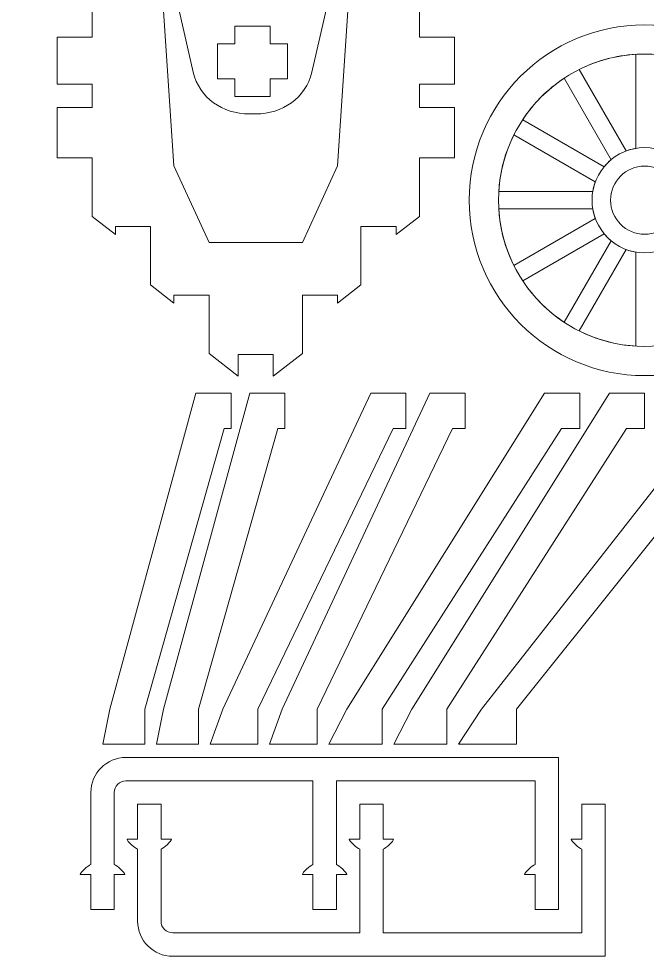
# Model space of a CAD drawing. Header units: millimetres. Extents: x -150 to 144, y -92 to 100.
# Drawn here: x -147.9 to -94.2, y -81.7 to -1.5 of the extents above; entities that cross this region are included whole.
import ezdxf

# ---------------------------------------------------------------- set-up
doc = ezdxf.new("R2010")
doc.units = ezdxf.units.MM
doc.header["$MEASUREMENT"] = 0
doc.layers.add('cut', color=7, linetype='Continuous')
doc.layers.add('cut light', color=7, linetype='Continuous')

msp = doc.modelspace()

# ---------------------------------------------------------------- linework, layer by layer
at = {"layer": 'cut', "lineweight": 0}
msp.add_ellipse((-94.3957, -17.053), major_axis=(0, 2.915), ratio=1, dxfattribs=at)
for points, knots in [([(-120.9421, 2.3229), (-120.9421, 2.3229), (-122.8731, -6.1138), (-122.8731, -6.1138), (-122.8731, -6.1138), (-123.3734, -8.3), (-125.4195, -9.6771), (-127.6623, -9.6771), (-127.6623, -9.6771), (-127.6623, -9.6771), (-128.2219, -9.6771), (-128.2219, -9.6771), (-128.2219, -9.6771), (-130.4647, -9.6771), (-132.5108, -8.3002), (-133.0111, -6.1138), (-133.0111, -6.1138), (-133.0111, -6.1138), (-134.9421, 2.3229), (-134.9421, 2.3229), (-134.9421, 2.3229), (-134.9421, 2.3229), (-147.9421, 2.3229), (-147.9421, 2.3229), (-147.9421, 2.3229), (-147.9421, 2.3229), (-147.9421, 19.3228), (-147.9421, 19.3228), (-147.9421, 19.3228), (-147.9421, 19.3228), (-144.9421, 19.3228), (-144.9421, 19.3228), (-144.9421, 19.3228), (-144.9421, 19.3228), (-144.9421, 25.3228), (-144.9421, 25.3228), (-144.9421, 25.3228), (-144.9421, 25.3228), (-147.9421, 25.3228), (-147.9421, 25.3228), (-147.9421, 25.3228), (-147.9421, 25.3228), (-147.9421, 92.3229), (-147.9421, 92.3229), (-147.9421, 92.3229), (-147.9421, 92.3229), (-144.9421, 92.9951), (-144.9421, 92.9951), (-144.9421, 92.9951), (-144.9421, 92.9951), (-144.9421, 90.6677), (-144.9421, 90.6677), (-144.9421, 90.6677), (-144.9421, 90.6677), (-141.9421, 90.6677), (-141.9421, 90.6677), (-141.9421, 90.6677), (-141.9421, 90.6677), (-141.9421, 93.6672), (-141.9421, 93.6672), (-141.9421, 93.6672), (-141.9421, 93.6672), (-139.9421, 94.1153), (-139.9421, 94.1153), (-139.9421, 94.1153), (-139.9421, 94.1153), (-139.9421, 91.7874), (-139.9421, 91.7874), (-139.9421, 91.7874), (-139.9421, 91.7874), (-136.9421, 91.7874), (-136.9421, 91.7874), (-136.9421, 91.7874), (-136.9421, 91.7874), (-136.9421, 94.7874), (-136.9421, 94.7874), (-136.9421, 94.7874), (-136.9421, 94.7874), (-136.9423, 94.7874), (-136.9423, 94.7874), (-136.9423, 94.7874), (-136.9423, 94.7874), (-134.9421, 95.2355), (-134.9421, 95.2355), (-134.9421, 95.2355), (-134.9421, 95.2355), (-134.9421, 92.9077), (-134.9421, 92.9077), (-134.9421, 92.9077), (-134.9421, 92.9077), (-131.9421, 92.9077), (-131.9421, 92.9077), (-131.9421, 92.9077), (-131.9421, 92.9077), (-131.9421, 95.9077), (-131.9421, 95.9077), (-131.9421, 95.9077), (-131.9421, 95.9077), (-129.4422, 96.4678), (-129.4422, 96.4678), (-129.4422, 96.4678), (-129.4422, 96.4678), (-129.4422, 93.8039), (-129.4422, 93.8039), (-129.4422, 93.8039), (-129.4422, 93.8039), (-126.4422, 93.8039), (-126.4422, 93.8039), (-126.4422, 93.8039), (-126.4422, 93.8039), (-126.4422, 96.4678), (-126.4422, 96.4678), (-126.4422, 96.4678), (-126.4422, 96.4678), (-123.9421, 95.9077), (-123.9421, 95.9077), (-123.9421, 95.9077), (-123.9421, 95.9077), (-123.9421, 92.9077), (-123.9421, 92.9077), (-123.9421, 92.9077), (-123.9421, 92.9077), (-120.9421, 92.9077), (-120.9421, 92.9077), (-120.9421, 92.9077), (-120.9421, 92.9077), (-120.9421, 95.2355), (-120.9421, 95.2355), (-120.9421, 95.2355), (-120.9421, 95.2355), (-118.9419, 94.7874), (-118.9419, 94.7874), (-118.9419, 94.7874), (-118.9419, 94.7874), (-118.9421, 94.7874), (-118.9421, 94.7874), (-118.9421, 94.7874), (-118.9421, 94.7874), (-118.9421, 91.7874), (-118.9421, 91.7874), (-118.9421, 91.7874), (-118.9421, 91.7874), (-115.9421, 91.7874), (-115.9421, 91.7874), (-115.9421, 91.7874), (-115.9421, 91.7874), (-115.9421, 94.1153), (-115.9421, 94.1153), (-115.9421, 94.1153), (-115.9421, 94.1153), (-113.9421, 93.6672), (-113.9421, 93.6672), (-113.9421, 93.6672), (-113.9421, 93.6672), (-113.9421, 90.6672), (-113.9421, 90.6672), (-113.9421, 90.6672), (-113.9421, 90.6672), (-110.9421, 90.6672), (-110.9421, 90.6672), (-110.9421, 90.6672), (-110.9421, 90.6672), (-110.9421, 92.9951), (-110.9421, 92.9951), (-110.9421, 92.9951), (-110.9421, 92.9951), (-107.9421, 92.3229), (-107.9421, 92.3229), (-107.9421, 92.3229), (-107.9421, 92.3229), (-107.9421, 25.3228), (-107.9421, 25.3228), (-107.9421, 25.3228), (-107.9421, 25.3228), (-110.9421, 25.3228), (-110.9421, 25.3228), (-110.9421, 25.3228), (-110.9421, 25.3228), (-110.9421, 19.3228), (-110.9421, 19.3228), (-110.9421, 19.3228), (-110.9421, 19.3228), (-107.9421, 19.3228), (-107.9421, 19.3228), (-107.9421, 19.3228), (-107.9421, 19.3228), (-107.9421, 2.3229), (-107.9421, 2.3229), (-107.9421, 2.3229), (-107.9421, 2.3229), (-120.9421, 2.3229), (-120.9421, 2.3229)], [0, 0, 0, 0, 0.0204082, 0.0204082, 0.0204082, 0.0204082, 0.0408163, 0.0408163, 0.0408163, 0.0408163, 0.0612245, 0.0612245, 0.0612245, 0.0612245, 0.0816327, 0.0816327, 0.0816327, 0.0816327, 0.1020408, 0.1020408, 0.1020408, 0.1020408, 0.122449, 0.122449, 0.122449, 0.122449, 0.1428571, 0.1428571, 0.1428571, 0.1428571, 0.1632653, 0.1632653, 0.1632653, 0.1632653, 0.1836735, 0.1836735, 0.1836735, 0.1836735, 0.2040816, 0.2040816, 0.2040816, 0.2040816, 0.2244898, 0.2244898, 0.2244898, 0.2244898, 0.244898, 0.244898, 0.244898, 0.244898, 0.2653061, 0.2653061, 0.2653061, 0.2653061, 0.2857143, 0.2857143, 0.2857143, 0.2857143, 0.3061224, 0.3061224, 0.3061224, 0.3061224, 0.3265306, 0.3265306, 0.3265306, 0.3265306, 0.3469388, 0.3469388, 0.3469388, 0.3469388, 0.3673469, 0.3673469, 0.3673469, 0.3673469, 0.3877551, 0.3877551, 0.3877551, 0.3877551, 0.4081633, 0.4081633, 0.4081633, 0.4081633, 0.4285714, 0.4285714, 0.4285714, 0.4285714, 0.4489796, 0.4489796, 0.4489796, 0.4489796, 0.4693878, 0.4693878, 0.4693878, 0.4693878, 0.4897959, 0.4897959, 0.4897959, 0.4897959, 0.5102041, 0.5102041, 0.5102041, 0.5102041, 0.5306122, 0.5306122, 0.5306122, 0.5306122, 0.5510204, 0.5510204, 0.5510204, 0.5510204, 0.5714286, 0.5714286, 0.5714286, 0.5714286, 0.5918367, 0.5918367, 0.5918367, 0.5918367, 0.6122449, 0.6122449, 0.6122449, 0.6122449, 0.6326531, 0.6326531, 0.6326531, 0.6326531, 0.6530612, 0.6530612, 0.6530612, 0.6530612, 0.6734694, 0.6734694, 0.6734694, 0.6734694, 0.6938776, 0.6938776, 0.6938776, 0.6938776, 0.7142857, 0.7142857, 0.7142857, 0.7142857, 0.7346939, 0.7346939, 0.7346939, 0.7346939, 0.755102, 0.755102, 0.755102, 0.755102, 0.7755102, 0.7755102, 0.7755102, 0.7755102, 0.7959184, 0.7959184, 0.7959184, 0.7959184, 0.8163265, 0.8163265, 0.8163265, 0.8163265, 0.8367347, 0.8367347, 0.8367347, 0.8367347, 0.8571429, 0.8571429, 0.8571429, 0.8571429, 0.877551, 0.877551, 0.877551, 0.877551, 0.8979592, 0.8979592, 0.8979592, 0.8979592, 0.9183673, 0.9183673, 0.9183673, 0.9183673, 0.9387755, 0.9387755, 0.9387755, 0.9387755, 0.9591837, 0.9591837, 0.9591837, 0.9591837, 1, 1, 1, 1]), ([(-129.1622, -32.0926), (-129.1622, -32.0926), (-131.6623, -30.1614), (-131.6623, -30.1614), (-131.6623, -30.1614), (-131.6623, -30.1614), (-131.6623, -25.1614), (-131.6623, -25.1614), (-131.6623, -25.1614), (-131.6623, -25.1614), (-134.6623, -25.1614), (-134.6623, -25.1614), (-134.6623, -25.1614), (-134.6623, -25.1614), (-134.6623, -25.844), (-134.6623, -25.844), (-134.6623, -25.844), (-134.6623, -25.844), (-136.6623, -24.2991), (-136.6623, -24.2991), (-136.6623, -24.2991), (-136.6623, -24.2991), (-136.6623, -19.2992), (-136.6623, -19.2992), (-136.6623, -19.2992), (-136.6623, -19.2992), (-139.6623, -19.2992), (-139.6623, -19.2992), (-139.6623, -19.2992), (-139.6623, -19.2992), (-139.6623, -19.9817), (-139.6623, -19.9817), (-139.6623, -19.9817), (-139.6623, -19.9817), (-141.6623, -18.4368), (-141.6623, -18.4368), (-141.6623, -18.4368), (-141.6623, -18.4368), (-141.6623, -13.4369), (-141.6623, -13.4369), (-141.6623, -13.4369), (-141.6623, -13.4369), (-144.6623, -13.4369), (-144.6623, -13.4369), (-144.6623, -13.4369), (-144.6623, -13.4369), (-144.6623, -9.1195), (-144.6623, -9.1195), (-144.6623, -9.1195), (-144.6623, -9.1195), (-141.6623, -9.1195), (-141.6623, -9.1195), (-141.6623, -9.1195), (-141.6623, -9.1195), (-141.6623, -7.1195), (-141.6623, -7.1195), (-141.6623, -7.1195), (-141.6623, -7.1195), (-144.6623, -7.1195), (-144.6623, -7.1195), (-144.6623, -7.1195), (-144.6623, -7.1195), (-144.6623, -3.1195), (-144.6623, -3.1195), (-144.6623, -3.1195), (-144.6623, -3.1195), (-141.6623, -3.1195), (-141.6623, -3.1195), (-141.6623, -3.1195), (-141.6623, -3.1195), (-141.6623, 0.8805), (-141.6623, 0.8805), (-141.6623, 0.8805), (-141.6623, 0.8805), (-135.6623, 0.8805), (-135.6623, 0.8805), (-135.6623, 0.8805), (-135.6623, 0.8805), (-134.6623, -14.1195), (-134.6623, -14.1195), (-134.6623, -14.1195), (-134.6623, -14.1195), (-131.6623, -20.6771), (-131.6623, -20.6771), (-131.6623, -20.6771), (-131.6623, -20.6771), (-123.6623, -20.6771), (-123.6623, -20.6771), (-123.6623, -20.6771), (-123.6623, -20.6771), (-120.6623, -14.1195), (-120.6623, -14.1195), (-120.6623, -14.1195), (-120.6623, -14.1195), (-119.6623, 0.8805), (-119.6623, 0.8805), (-119.6623, 0.8805), (-119.6623, 0.8805), (-113.6623, 0.8805), (-113.6623, 0.8805), (-113.6623, 0.8805), (-113.6623, 0.8805), (-113.6623, -3.1195), (-113.6623, -3.1195), (-113.6623, -3.1195), (-113.6623, -3.1195), (-110.6623, -3.1195), (-110.6623, -3.1195), (-110.6623, -3.1195), (-110.6623, -3.1195), (-110.6623, -7.1195), (-110.6623, -7.1195), (-110.6623, -7.1195), (-110.6623, -7.1195), (-113.6623, -7.1195), (-113.6623, -7.1195), (-113.6623, -7.1195), (-113.6623, -7.1195), (-113.6623, -9.1195), (-113.6623, -9.1195), (-113.6623, -9.1195), (-113.6623, -9.1195), (-110.6623, -9.1195), (-110.6623, -9.1195), (-110.6623, -9.1195), (-110.6623, -9.1195), (-110.6623, -13.4369), (-110.6623, -13.4369), (-110.6623, -13.4369), (-110.6623, -13.4369), (-113.6623, -13.4369), (-113.6623, -13.4369), (-113.6623, -13.4369), (-113.6623, -13.4369), (-113.6623, -18.4369), (-113.6623, -18.4369), (-113.6623, -18.4369), (-113.6623, -18.4369), (-115.6666, -19.9851), (-115.6666, -19.9851), (-115.6666, -19.9851), (-115.6666, -19.9851), (-115.6666, -19.3025), (-115.6666, -19.3025), (-115.6666, -19.3025), (-115.6666, -19.3025), (-118.6666, -19.3025), (-118.6666, -19.3025), (-118.6666, -19.3025), (-118.6666, -19.3025), (-118.6666, -24.3024), (-118.6666, -24.3024), (-118.6666, -24.3024), (-118.6666, -24.3024), (-120.6623, -25.844), (-120.6623, -25.844), (-120.6623, -25.844), (-120.6623, -25.844), (-120.6623, -25.1614), (-120.6623, -25.1614), (-120.6623, -25.1614), (-120.6623, -25.1614), (-123.6623, -25.1614), (-123.6623, -25.1614), (-123.6623, -25.1614), (-123.6623, -25.1614), (-123.6623, -30.1614), (-123.6623, -30.1614), (-123.6623, -30.1614), (-123.6623, -30.1614), (-126.1622, -32.0924), (-126.1622, -32.0924), (-126.1622, -32.0924), (-126.1622, -32.0924), (-126.1622, -30.2512), (-126.1622, -30.2512), (-126.1622, -30.2512), (-126.1622, -30.2512), (-129.1622, -30.2512), (-129.1622, -30.2512), (-129.1622, -30.2512), (-129.1622, -30.2512), (-129.1622, -32.0926), (-129.1622, -32.0926)], [0, 0, 0, 0, 0.0212766, 0.0212766, 0.0212766, 0.0212766, 0.0425532, 0.0425532, 0.0425532, 0.0425532, 0.0638298, 0.0638298, 0.0638298, 0.0638298, 0.0851064, 0.0851064, 0.0851064, 0.0851064, 0.106383, 0.106383, 0.106383, 0.106383, 0.1276596, 0.1276596, 0.1276596, 0.1276596, 0.1489362, 0.1489362, 0.1489362, 0.1489362, 0.1702128, 0.1702128, 0.1702128, 0.1702128, 0.1914894, 0.1914894, 0.1914894, 0.1914894, 0.212766, 0.212766, 0.212766, 0.212766, 0.2340426, 0.2340426, 0.2340426, 0.2340426, 0.2553191, 0.2553191, 0.2553191, 0.2553191, 0.2765957, 0.2765957, 0.2765957, 0.2765957, 0.2978723, 0.2978723, 0.2978723, 0.2978723, 0.3191489, 0.3191489, 0.3191489, 0.3191489, 0.3404255, 0.3404255, 0.3404255, 0.3404255, 0.3617021, 0.3617021, 0.3617021, 0.3617021, 0.3829787, 0.3829787, 0.3829787, 0.3829787, 0.4042553, 0.4042553, 0.4042553, 0.4042553, 0.4255319, 0.4255319, 0.4255319, 0.4255319, 0.4468085, 0.4468085, 0.4468085, 0.4468085, 0.4680851, 0.4680851, 0.4680851, 0.4680851, 0.4893617, 0.4893617, 0.4893617, 0.4893617, 0.5106383, 0.5106383, 0.5106383, 0.5106383, 0.5319149, 0.5319149, 0.5319149, 0.5319149, 0.5531915, 0.5531915, 0.5531915, 0.5531915, 0.5744681, 0.5744681, 0.5744681, 0.5744681, 0.5957447, 0.5957447, 0.5957447, 0.5957447, 0.6170213, 0.6170213, 0.6170213, 0.6170213, 0.6382979, 0.6382979, 0.6382979, 0.6382979, 0.6595745, 0.6595745, 0.6595745, 0.6595745, 0.6808511, 0.6808511, 0.6808511, 0.6808511, 0.7021277, 0.7021277, 0.7021277, 0.7021277, 0.7234043, 0.7234043, 0.7234043, 0.7234043, 0.7446809, 0.7446809, 0.7446809, 0.7446809, 0.7659574, 0.7659574, 0.7659574, 0.7659574, 0.787234, 0.787234, 0.787234, 0.787234, 0.8085106, 0.8085106, 0.8085106, 0.8085106, 0.8297872, 0.8297872, 0.8297872, 0.8297872, 0.8510638, 0.8510638, 0.8510638, 0.8510638, 0.8723404, 0.8723404, 0.8723404, 0.8723404, 0.893617, 0.893617, 0.893617, 0.893617, 0.9148936, 0.9148936, 0.9148936, 0.9148936, 0.9361702, 0.9361702, 0.9361702, 0.9361702, 0.9574468, 0.9574468, 0.9574468, 0.9574468, 1, 1, 1, 1]), ([(-130.9421, -3.6771), (-130.9421, -3.6771), (-129.4421, -3.6771), (-129.4421, -3.6771), (-129.4421, -3.6771), (-129.4421, -3.6771), (-129.4421, -2.1771), (-129.4421, -2.1771), (-129.4421, -2.1771), (-129.4421, -2.1771), (-126.4421, -2.1771), (-126.4421, -2.1771), (-126.4421, -2.1771), (-126.4421, -2.1771), (-126.4421, -3.6771), (-126.4421, -3.6771), (-126.4421, -3.6771), (-126.4421, -3.6771), (-124.9421, -3.6771), (-124.9421, -3.6771), (-124.9421, -3.6771), (-124.9421, -3.6771), (-124.9421, -6.6771), (-124.9421, -6.6771), (-124.9421, -6.6771), (-124.9421, -6.6771), (-126.4421, -6.6771), (-126.4421, -6.6771), (-126.4421, -6.6771), (-126.4421, -6.6771), (-126.4421, -8.1771), (-126.4421, -8.1771), (-126.4421, -8.1771), (-126.4421, -8.1771), (-129.4421, -8.1771), (-129.4421, -8.1771), (-129.4421, -8.1771), (-129.4421, -8.1771), (-129.4421, -6.6771), (-129.4421, -6.6771), (-129.4421, -6.6771), (-129.4421, -6.6771), (-130.9421, -6.6771), (-130.9421, -6.6771), (-130.9421, -6.6771), (-130.9421, -6.6771), (-130.9421, -3.6771), (-130.9421, -3.6771)], [0, 0, 0, 0, 0.0769231, 0.0769231, 0.0769231, 0.0769231, 0.1538462, 0.1538462, 0.1538462, 0.1538462, 0.2307692, 0.2307692, 0.2307692, 0.2307692, 0.3076923, 0.3076923, 0.3076923, 0.3076923, 0.3846154, 0.3846154, 0.3846154, 0.3846154, 0.4615385, 0.4615385, 0.4615385, 0.4615385, 0.5384615, 0.5384615, 0.5384615, 0.5384615, 0.6153846, 0.6153846, 0.6153846, 0.6153846, 0.6923077, 0.6923077, 0.6923077, 0.6923077, 0.7692308, 0.7692308, 0.7692308, 0.7692308, 0.8461538, 0.8461538, 0.8461538, 0.8461538, 1, 1, 1, 1]), ([(-94.3957, -2.053), (-86.1114, -2.053), (-79.3957, -8.7688), (-79.3957, -17.053), (-79.3957, -17.053), (-79.3957, -25.3372), (-86.1114, -32.053), (-94.3957, -32.053), (-94.3957, -32.053), (-102.68, -32.053), (-109.3957, -25.3372), (-109.3957, -17.053), (-109.3957, -17.053), (-109.3957, -8.7688), (-102.68, -2.053), (-94.3957, -2.053)], [0, 0, 0, 0, 0.2, 0.2, 0.2, 0.2, 0.4, 0.4, 0.4, 0.4, 0.6, 0.6, 0.6, 0.6, 1, 1, 1, 1]), ([(-99.9859, -5.8706), (-99.9859, -5.8706), (-95.9651, -12.8349), (-95.9651, -12.8349), (-95.9651, -12.8349), (-95.7026, -12.7373), (-95.4287, -12.6631), (-95.1458, -12.6156), (-95.1458, -12.6156), (-95.1458, -12.6156), (-95.1458, -4.576), (-95.1458, -4.576), (-95.1458, -4.576), (-96.8776, -4.6786), (-98.5147, -5.1334), (-99.9859, -5.8706)], [0, 0, 0, 0, 0.2, 0.2, 0.2, 0.2, 0.4, 0.4, 0.4, 0.4, 0.6, 0.6, 0.6, 0.6, 1, 1, 1, 1]), ([(-104.8269, -10.1645), (-104.8269, -10.1645), (-97.8633, -14.185), (-97.8633, -14.185), (-97.8633, -14.185), (-97.6827, -13.9669), (-97.4819, -13.7662), (-97.2638, -13.5856), (-97.2638, -13.5856), (-97.2638, -13.5856), (-101.2843, -6.6218), (-101.2843, -6.6218), (-101.2843, -6.6218), (-102.69, -7.5522), (-103.8968, -8.7586), (-104.8269, -10.1645)], [0, 0, 0, 0, 0.2, 0.2, 0.2, 0.2, 0.4, 0.4, 0.4, 0.4, 0.6, 0.6, 0.6, 0.6, 1, 1, 1, 1]), ([(-106.8727, -16.3031), (-106.8727, -16.3031), (-98.8335, -16.3031), (-98.8335, -16.3031), (-98.8335, -16.3031), (-98.786, -16.02), (-98.712, -15.746), (-98.6143, -15.4835), (-98.6143, -15.4835), (-98.6143, -15.4835), (-105.5782, -11.4629), (-105.5782, -11.4629), (-105.5782, -11.4629), (-106.3151, -12.9343), (-106.7702, -14.5712), (-106.8727, -16.3031)], [0, 0, 0, 0, 0.2, 0.2, 0.2, 0.2, 0.4, 0.4, 0.4, 0.4, 0.6, 0.6, 0.6, 0.6, 1, 1, 1, 1]), ([(-105.5781, -22.6432), (-105.5781, -22.6432), (-98.6138, -18.6224), (-98.6138, -18.6224), (-98.6138, -18.6224), (-98.7114, -18.3599), (-98.7856, -18.086), (-98.8331, -17.8031), (-98.8331, -17.8031), (-98.8331, -17.8031), (-106.8727, -17.8031), (-106.8727, -17.8031), (-106.8727, -17.8031), (-106.7701, -19.5349), (-106.3153, -21.172), (-105.5781, -22.6432)], [0, 0, 0, 0, 0.2, 0.2, 0.2, 0.2, 0.4, 0.4, 0.4, 0.4, 0.6, 0.6, 0.6, 0.6, 1, 1, 1, 1]), ([(-101.2842, -27.4843), (-101.2842, -27.4843), (-97.2637, -20.5206), (-97.2637, -20.5206), (-97.2637, -20.5206), (-97.4818, -20.34), (-97.6825, -20.1391), (-97.8631, -19.921), (-97.8631, -19.921), (-97.8631, -19.921), (-104.8269, -23.9416), (-104.8269, -23.9416), (-104.8269, -23.9416), (-103.8966, -25.3473), (-102.6901, -26.5542), (-101.2842, -27.4843)], [0, 0, 0, 0, 0.2, 0.2, 0.2, 0.2, 0.4, 0.4, 0.4, 0.4, 0.6, 0.6, 0.6, 0.6, 1, 1, 1, 1]), ([(-95.1456, -29.53), (-95.1456, -29.53), (-95.1456, -21.4908), (-95.1456, -21.4908), (-95.1456, -21.4908), (-95.4287, -21.4433), (-95.7027, -21.3693), (-95.9652, -21.2716), (-95.9652, -21.2716), (-95.9652, -21.2716), (-99.9858, -28.2355), (-99.9858, -28.2355), (-99.9858, -28.2355), (-98.5143, -28.9724), (-96.8776, -29.4275), (-95.1456, -29.53)], [0, 0, 0, 0, 0.2, 0.2, 0.2, 0.2, 0.4, 0.4, 0.4, 0.4, 0.6, 0.6, 0.6, 0.6, 1, 1, 1, 1]), ([(-132.7775, -33.5647), (-132.7775, -33.5647), (-129.7775, -33.5647), (-129.7775, -33.5647), (-129.7775, -33.5647), (-129.7775, -33.5647), (-129.7775, -36.5647), (-129.7775, -36.5647), (-129.7775, -36.5647), (-129.7775, -36.5647), (-130.3745, -36.5647), (-130.3745, -36.5647), (-130.3745, -36.5647), (-130.3745, -36.5647), (-137.1505, -60.5647), (-137.1505, -60.5647), (-137.1505, -60.5647), (-137.1505, -60.5647), (-137.1505, -63.5647), (-137.1505, -63.5647), (-137.1505, -63.5647), (-137.1505, -63.5647), (-137.7475, -63.5647), (-137.7475, -63.5647), (-137.7475, -63.5647), (-137.7475, -63.5647), (-140.1505, -63.5647), (-140.1505, -63.5647), (-140.1505, -63.5647), (-140.1505, -63.5647), (-140.7475, -63.5647), (-140.7475, -63.5647), (-140.7475, -63.5647), (-140.7475, -63.5647), (-140.1505, -60.5647), (-140.1505, -60.5647), (-140.1505, -60.5647), (-140.1505, -60.5647), (-132.7775, -33.5647), (-132.7775, -33.5647)], [0, 0, 0, 0, 0.0909091, 0.0909091, 0.0909091, 0.0909091, 0.1818182, 0.1818182, 0.1818182, 0.1818182, 0.2727273, 0.2727273, 0.2727273, 0.2727273, 0.3636364, 0.3636364, 0.3636364, 0.3636364, 0.4545455, 0.4545455, 0.4545455, 0.4545455, 0.5454545, 0.5454545, 0.5454545, 0.5454545, 0.6363636, 0.6363636, 0.6363636, 0.6363636, 0.7272727, 0.7272727, 0.7272727, 0.7272727, 0.8181818, 0.8181818, 0.8181818, 0.8181818, 1, 1, 1, 1]), ([(-128.1805, -33.5647), (-128.1805, -33.5647), (-125.1805, -33.5647), (-125.1805, -33.5647), (-125.1805, -33.5647), (-125.1805, -33.5647), (-125.1805, -36.5647), (-125.1805, -36.5647), (-125.1805, -36.5647), (-125.1805, -36.5647), (-125.7775, -36.5647), (-125.7775, -36.5647), (-125.7775, -36.5647), (-125.7775, -36.5647), (-132.5535, -60.5647), (-132.5535, -60.5647), (-132.5535, -60.5647), (-132.5535, -60.5647), (-132.5535, -63.5647), (-132.5535, -63.5647), (-132.5535, -63.5647), (-132.5535, -63.5647), (-133.1505, -63.5647), (-133.1505, -63.5647), (-133.1505, -63.5647), (-133.1505, -63.5647), (-135.5535, -63.5647), (-135.5535, -63.5647), (-135.5535, -63.5647), (-135.5535, -63.5647), (-136.1505, -63.5647), (-136.1505, -63.5647), (-136.1505, -63.5647), (-136.1505, -63.5647), (-135.5535, -60.5647), (-135.5535, -60.5647), (-135.5535, -60.5647), (-135.5535, -60.5647), (-128.1805, -33.5647), (-128.1805, -33.5647)], [0, 0, 0, 0, 0.0909091, 0.0909091, 0.0909091, 0.0909091, 0.1818182, 0.1818182, 0.1818182, 0.1818182, 0.2727273, 0.2727273, 0.2727273, 0.2727273, 0.3636364, 0.3636364, 0.3636364, 0.3636364, 0.4545455, 0.4545455, 0.4545455, 0.4545455, 0.5454545, 0.5454545, 0.5454545, 0.5454545, 0.6363636, 0.6363636, 0.6363636, 0.6363636, 0.7272727, 0.7272727, 0.7272727, 0.7272727, 0.8181818, 0.8181818, 0.8181818, 0.8181818, 1, 1, 1, 1]), ([(-117.8335, -33.5647), (-117.8335, -33.5647), (-114.8335, -33.5647), (-114.8335, -33.5647), (-114.8335, -33.5647), (-114.8335, -33.5647), (-114.8335, -36.5647), (-114.8335, -36.5647), (-114.8335, -36.5647), (-114.8335, -36.5647), (-115.9055, -36.5647), (-115.9055, -36.5647), (-115.9055, -36.5647), (-115.9055, -36.5647), (-127.4815, -60.5647), (-127.4815, -60.5647), (-127.4815, -60.5647), (-127.4815, -60.5647), (-127.4815, -63.5647), (-127.4815, -63.5647), (-127.4815, -63.5647), (-127.4815, -63.5647), (-128.5535, -63.5647), (-128.5535, -63.5647), (-128.5535, -63.5647), (-128.5535, -63.5647), (-130.4815, -63.5647), (-130.4815, -63.5647), (-130.4815, -63.5647), (-130.4815, -63.5647), (-131.5535, -63.5647), (-131.5535, -63.5647), (-131.5535, -63.5647), (-131.5535, -63.5647), (-130.4815, -60.5647), (-130.4815, -60.5647), (-130.4815, -60.5647), (-130.4815, -60.5647), (-117.8335, -33.5647), (-117.8335, -33.5647)], [0, 0, 0, 0, 0.0909091, 0.0909091, 0.0909091, 0.0909091, 0.1818182, 0.1818182, 0.1818182, 0.1818182, 0.2727273, 0.2727273, 0.2727273, 0.2727273, 0.3636364, 0.3636364, 0.3636364, 0.3636364, 0.4545455, 0.4545455, 0.4545455, 0.4545455, 0.5454545, 0.5454545, 0.5454545, 0.5454545, 0.6363636, 0.6363636, 0.6363636, 0.6363636, 0.7272727, 0.7272727, 0.7272727, 0.7272727, 0.8181818, 0.8181818, 0.8181818, 0.8181818, 1, 1, 1, 1]), ([(-112.7615, -33.5647), (-112.7615, -33.5647), (-109.7615, -33.5647), (-109.7615, -33.5647), (-109.7615, -33.5647), (-109.7615, -33.5647), (-109.7615, -36.5647), (-109.7615, -36.5647), (-109.7615, -36.5647), (-109.7615, -36.5647), (-110.8335, -36.5647), (-110.8335, -36.5647), (-110.8335, -36.5647), (-110.8335, -36.5647), (-122.4095, -60.5647), (-122.4095, -60.5647), (-122.4095, -60.5647), (-122.4095, -60.5647), (-122.4095, -63.5647), (-122.4095, -63.5647), (-122.4095, -63.5647), (-122.4095, -63.5647), (-123.4815, -63.5647), (-123.4815, -63.5647), (-123.4815, -63.5647), (-123.4815, -63.5647), (-125.4095, -63.5647), (-125.4095, -63.5647), (-125.4095, -63.5647), (-125.4095, -63.5647), (-126.4815, -63.5647), (-126.4815, -63.5647), (-126.4815, -63.5647), (-126.4815, -63.5647), (-125.4095, -60.5647), (-125.4095, -60.5647), (-125.4095, -60.5647), (-125.4095, -60.5647), (-112.7615, -33.5647), (-112.7615, -33.5647)], [0, 0, 0, 0, 0.0909091, 0.0909091, 0.0909091, 0.0909091, 0.1818182, 0.1818182, 0.1818182, 0.1818182, 0.2727273, 0.2727273, 0.2727273, 0.2727273, 0.3636364, 0.3636364, 0.3636364, 0.3636364, 0.4545455, 0.4545455, 0.4545455, 0.4545455, 0.5454545, 0.5454545, 0.5454545, 0.5454545, 0.6363636, 0.6363636, 0.6363636, 0.6363636, 0.7272727, 0.7272727, 0.7272727, 0.7272727, 0.8181818, 0.8181818, 0.8181818, 0.8181818, 1, 1, 1, 1]), ([(-116.8635, -60.5647), (-116.8635, -60.5647), (-116.8635, -63.5647), (-116.8635, -63.5647), (-116.8635, -63.5647), (-116.8635, -63.5647), (-118.4095, -63.5647), (-118.4095, -63.5647), (-118.4095, -63.5647), (-118.4095, -63.5647), (-119.8635, -63.5647), (-119.8635, -63.5647), (-119.8635, -63.5647), (-119.8635, -63.5647), (-121.4095, -63.5647), (-121.4095, -63.5647), (-121.4095, -63.5647), (-121.4095, -63.5647), (-119.8635, -60.5647), (-119.8635, -60.5647), (-119.8635, -60.5647), (-119.8635, -60.5647), (-102.9495, -33.5647), (-102.9495, -33.5647), (-102.9495, -33.5647), (-102.9495, -33.5647), (-99.9495, -33.5647), (-99.9495, -33.5647), (-99.9495, -33.5647), (-99.9495, -33.5647), (-99.9495, -36.5647), (-99.9495, -36.5647), (-99.9495, -36.5647), (-99.9495, -36.5647), (-101.4955, -36.5647), (-101.4955, -36.5647), (-101.4955, -36.5647), (-101.4955, -36.5647), (-116.8635, -60.5647), (-116.8635, -60.5647)], [0, 0, 0, 0, 0.0909091, 0.0909091, 0.0909091, 0.0909091, 0.1818182, 0.1818182, 0.1818182, 0.1818182, 0.2727273, 0.2727273, 0.2727273, 0.2727273, 0.3636364, 0.3636364, 0.3636364, 0.3636364, 0.4545455, 0.4545455, 0.4545455, 0.4545455, 0.5454545, 0.5454545, 0.5454545, 0.5454545, 0.6363636, 0.6363636, 0.6363636, 0.6363636, 0.7272727, 0.7272727, 0.7272727, 0.7272727, 0.8181818, 0.8181818, 0.8181818, 0.8181818, 1, 1, 1, 1]), ([(-111.3175, -60.5647), (-111.3175, -60.5647), (-111.3175, -63.5647), (-111.3175, -63.5647), (-111.3175, -63.5647), (-111.3175, -63.5647), (-112.8635, -63.5647), (-112.8635, -63.5647), (-112.8635, -63.5647), (-112.8635, -63.5647), (-114.3175, -63.5647), (-114.3175, -63.5647), (-114.3175, -63.5647), (-114.3175, -63.5647), (-115.8635, -63.5647), (-115.8635, -63.5647), (-115.8635, -63.5647), (-115.8635, -63.5647), (-114.3175, -60.5647), (-114.3175, -60.5647), (-114.3175, -60.5647), (-114.3175, -60.5647), (-97.4035, -33.5647), (-97.4035, -33.5647), (-97.4035, -33.5647), (-97.4035, -33.5647), (-94.4035, -33.5647), (-94.4035, -33.5647), (-94.4035, -33.5647), (-94.4035, -33.5647), (-94.4035, -36.5647), (-94.4035, -36.5647), (-94.4035, -36.5647), (-94.4035, -36.5647), (-95.9495, -36.5647), (-95.9495, -36.5647), (-95.9495, -36.5647), (-95.9495, -36.5647), (-111.3175, -60.5647), (-111.3175, -60.5647)], [0, 0, 0, 0, 0.0909091, 0.0909091, 0.0909091, 0.0909091, 0.1818182, 0.1818182, 0.1818182, 0.1818182, 0.2727273, 0.2727273, 0.2727273, 0.2727273, 0.3636364, 0.3636364, 0.3636364, 0.3636364, 0.4545455, 0.4545455, 0.4545455, 0.4545455, 0.5454545, 0.5454545, 0.5454545, 0.5454545, 0.6363636, 0.6363636, 0.6363636, 0.6363636, 0.7272727, 0.7272727, 0.7272727, 0.7272727, 0.8181818, 0.8181818, 0.8181818, 0.8181818, 1, 1, 1, 1]), ([(-87.1675, -33.5647), (-87.1675, -33.5647), (-84.1675, -33.5647), (-84.1675, -33.5647), (-84.1675, -33.5647), (-84.1675, -33.5647), (-84.1675, -36.5647), (-84.1675, -36.5647), (-84.1675, -36.5647), (-84.1675, -36.5647), (-86.1325, -36.5647), (-86.1325, -36.5647), (-86.1325, -36.5647), (-86.1325, -36.5647), (-105.3525, -60.5647), (-105.3525, -60.5647), (-105.3525, -60.5647), (-105.3525, -60.5647), (-105.3525, -63.5647), (-105.3525, -63.5647), (-105.3525, -63.5647), (-105.3525, -63.5647), (-107.3175, -63.5647), (-107.3175, -63.5647), (-107.3175, -63.5647), (-107.3175, -63.5647), (-108.3525, -63.5647), (-108.3525, -63.5647), (-108.3525, -63.5647), (-108.3525, -63.5647), (-110.3175, -63.5647), (-110.3175, -63.5647), (-110.3175, -63.5647), (-110.3175, -63.5647), (-108.3525, -60.5647), (-108.3525, -60.5647), (-108.3525, -60.5647), (-108.3525, -60.5647), (-87.1675, -33.5647), (-87.1675, -33.5647)], [0, 0, 0, 0, 0.0909091, 0.0909091, 0.0909091, 0.0909091, 0.1818182, 0.1818182, 0.1818182, 0.1818182, 0.2727273, 0.2727273, 0.2727273, 0.2727273, 0.3636364, 0.3636364, 0.3636364, 0.3636364, 0.4545455, 0.4545455, 0.4545455, 0.4545455, 0.5454545, 0.5454545, 0.5454545, 0.5454545, 0.6363636, 0.6363636, 0.6363636, 0.6363636, 0.7272727, 0.7272727, 0.7272727, 0.7272727, 0.8181818, 0.8181818, 0.8181818, 0.8181818, 1, 1, 1, 1]), ([(-122.7709, -64.7071), (-122.7709, -64.7071), (-120.7709, -64.7071), (-120.7709, -64.7071), (-120.7709, -64.7071), (-120.7709, -64.7071), (-101.7709, -64.7071), (-101.7709, -64.7071), (-101.7709, -64.7071), (-101.7709, -64.7071), (-101.771, -77.7071), (-101.771, -77.7071), (-101.771, -77.7071), (-101.771, -77.7071), (-103.771, -77.7071), (-103.771, -77.7071), (-103.771, -77.7071), (-103.771, -77.7071), (-103.771, -74.7071), (-103.771, -74.7071), (-103.771, -74.7071), (-103.771, -74.7071), (-104.6732, -74.7071), (-104.6732, -74.7071), (-104.6732, -74.7071), (-104.6732, -74.5699), (-104.0196, -73.9455), (-103.7709, -73.8548), (-103.7709, -73.8548), (-103.7709, -73.8548), (-103.7709, -66.7071), (-103.7709, -66.7071), (-103.7709, -66.7071), (-103.7709, -66.7071), (-120.7709, -66.7071), (-120.7709, -66.7071), (-120.7709, -66.7071), (-120.7709, -66.7071), (-120.7709, -73.8548), (-120.7709, -73.8548), (-120.7709, -73.8548), (-120.5222, -73.9455), (-119.8686, -74.5699), (-119.8686, -74.7071), (-119.8686, -74.7071), (-119.8686, -74.7071), (-120.7709, -74.7071), (-120.7709, -74.7071), (-120.7709, -74.7071), (-120.7709, -74.7071), (-120.771, -74.7071), (-120.771, -74.7071), (-120.771, -74.7071), (-120.771, -74.7071), (-120.771, -77.7071), (-120.771, -77.7071), (-120.771, -77.7071), (-120.771, -77.7071), (-122.771, -77.7071), (-122.771, -77.7071), (-122.771, -77.7071), (-122.771, -77.7071), (-122.771, -74.7071), (-122.771, -74.7071), (-122.771, -74.7071), (-122.771, -74.7071), (-123.6732, -74.7071), (-123.6732, -74.7071), (-123.6732, -74.7071), (-123.6732, -74.5699), (-123.0196, -73.9455), (-122.7709, -73.8548), (-122.7709, -73.8548), (-122.7709, -73.8548), (-122.7709, -66.7071), (-122.7709, -66.7071), (-122.7709, -66.7071), (-122.7709, -66.7071), (-138.7709, -66.7071), (-138.7709, -66.7071), (-138.7709, -66.7071), (-139.3193, -66.7071), (-139.7709, -67.1587), (-139.7709, -67.7071), (-139.7709, -67.7071), (-139.7709, -67.7071), (-139.7709, -73.8548), (-139.7709, -73.8548), (-139.7709, -73.8548), (-139.5222, -73.9455), (-138.8686, -74.5699), (-138.8686, -74.7071), (-138.8686, -74.7071), (-138.8686, -74.7071), (-139.7709, -74.7071), (-139.7709, -74.7071), (-139.7709, -74.7071), (-139.7709, -74.7071), (-139.771, -74.7071), (-139.771, -74.7071), (-139.771, -74.7071), (-139.771, -74.7071), (-139.771, -77.7071), (-139.771, -77.7071), (-139.771, -77.7071), (-139.771, -77.7071), (-141.771, -77.7071), (-141.771, -77.7071), (-141.771, -77.7071), (-141.771, -77.7071), (-141.771, -74.7071), (-141.771, -74.7071), (-141.771, -74.7071), (-141.771, -74.7071), (-142.6732, -74.707), (-142.6732, -74.707), (-142.6732, -74.707), (-142.6732, -74.5698), (-142.0196, -73.9455), (-141.7709, -73.8548), (-141.7709, -73.8548), (-141.7709, -73.8548), (-141.7709, -67.7071), (-141.7709, -67.7071), (-141.7709, -67.7071), (-141.7709, -66.0548), (-140.4229, -64.7071), (-138.7709, -64.7071), (-138.7709, -64.7071), (-138.7709, -64.7071), (-122.7709, -64.7071), (-122.7709, -64.7071)], [0, 0, 0, 0, 0.0294118, 0.0294118, 0.0294118, 0.0294118, 0.0588235, 0.0588235, 0.0588235, 0.0588235, 0.0882353, 0.0882353, 0.0882353, 0.0882353, 0.1176471, 0.1176471, 0.1176471, 0.1176471, 0.1470588, 0.1470588, 0.1470588, 0.1470588, 0.1764706, 0.1764706, 0.1764706, 0.1764706, 0.2058824, 0.2058824, 0.2058824, 0.2058824, 0.2352941, 0.2352941, 0.2352941, 0.2352941, 0.2647059, 0.2647059, 0.2647059, 0.2647059, 0.2941176, 0.2941176, 0.2941176, 0.2941176, 0.3235294, 0.3235294, 0.3235294, 0.3235294, 0.3529412, 0.3529412, 0.3529412, 0.3529412, 0.3823529, 0.3823529, 0.3823529, 0.3823529, 0.4117647, 0.4117647, 0.4117647, 0.4117647, 0.4411765, 0.4411765, 0.4411765, 0.4411765, 0.4705882, 0.4705882, 0.4705882, 0.4705882, 0.5, 0.5, 0.5, 0.5, 0.5294118, 0.5294118, 0.5294118, 0.5294118, 0.5588235, 0.5588235, 0.5588235, 0.5588235, 0.5882353, 0.5882353, 0.5882353, 0.5882353, 0.6176471, 0.6176471, 0.6176471, 0.6176471, 0.6470588, 0.6470588, 0.6470588, 0.6470588, 0.6764706, 0.6764706, 0.6764706, 0.6764706, 0.7058824, 0.7058824, 0.7058824, 0.7058824, 0.7352941, 0.7352941, 0.7352941, 0.7352941, 0.7647059, 0.7647059, 0.7647059, 0.7647059, 0.7941176, 0.7941176, 0.7941176, 0.7941176, 0.8235294, 0.8235294, 0.8235294, 0.8235294, 0.8529412, 0.8529412, 0.8529412, 0.8529412, 0.8823529, 0.8823529, 0.8823529, 0.8823529, 0.9117647, 0.9117647, 0.9117647, 0.9117647, 0.9411765, 0.9411765, 0.9411765, 0.9411765, 1, 1, 1, 1]), ([(-118.7709, -81.7071), (-118.7709, -81.7071), (-116.7709, -81.7071), (-116.7709, -81.7071), (-116.7709, -81.7071), (-116.7709, -81.7071), (-97.7709, -81.7071), (-97.7709, -81.7071), (-97.7709, -81.7071), (-97.7709, -81.7071), (-97.771, -68.7071), (-97.771, -68.7071), (-97.771, -68.7071), (-97.771, -68.7071), (-99.771, -68.7071), (-99.771, -68.7071), (-99.771, -68.7071), (-99.771, -68.7071), (-99.771, -71.7071), (-99.771, -71.7071), (-99.771, -71.7071), (-99.771, -71.7071), (-100.6732, -71.7071), (-100.6732, -71.7071), (-100.6732, -71.7071), (-100.6732, -71.8443), (-100.0196, -72.4687), (-99.7709, -72.5594), (-99.7709, -72.5594), (-99.7709, -72.5594), (-99.7709, -79.7071), (-99.7709, -79.7071), (-99.7709, -79.7071), (-99.7709, -79.7071), (-116.7709, -79.7071), (-116.7709, -79.7071), (-116.7709, -79.7071), (-116.7709, -79.7071), (-116.7709, -72.5594), (-116.7709, -72.5594), (-116.7709, -72.5594), (-116.5222, -72.4687), (-115.8686, -71.8443), (-115.8686, -71.7071), (-115.8686, -71.7071), (-115.8686, -71.7071), (-116.7709, -71.7071), (-116.7709, -71.7071), (-116.7709, -71.7071), (-116.7709, -71.7071), (-116.771, -71.7071), (-116.771, -71.7071), (-116.771, -71.7071), (-116.771, -71.7071), (-116.771, -68.7071), (-116.771, -68.7071), (-116.771, -68.7071), (-116.771, -68.7071), (-118.771, -68.7071), (-118.771, -68.7071), (-118.771, -68.7071), (-118.771, -68.7071), (-118.771, -71.7071), (-118.771, -71.7071), (-118.771, -71.7071), (-118.771, -71.7071), (-119.6732, -71.7071), (-119.6732, -71.7071), (-119.6732, -71.7071), (-119.6732, -71.8443), (-119.0196, -72.4687), (-118.7709, -72.5594), (-118.7709, -72.5594), (-118.7709, -72.5594), (-118.7709, -79.7071), (-118.7709, -79.7071), (-118.7709, -79.7071), (-118.7709, -79.7071), (-134.7709, -79.7071), (-134.7709, -79.7071), (-134.7709, -79.7071), (-135.3193, -79.7071), (-135.7709, -79.2555), (-135.7709, -78.7071), (-135.7709, -78.7071), (-135.7709, -78.7071), (-135.7709, -72.5594), (-135.7709, -72.5594), (-135.7709, -72.5594), (-135.5222, -72.4687), (-134.8686, -71.8443), (-134.8686, -71.7071), (-134.8686, -71.7071), (-134.8686, -71.7071), (-135.7709, -71.7071), (-135.7709, -71.7071), (-135.7709, -71.7071), (-135.7709, -71.7071), (-135.771, -71.7071), (-135.771, -71.7071), (-135.771, -71.7071), (-135.771, -71.7071), (-135.771, -68.7071), (-135.771, -68.7071), (-135.771, -68.7071), (-135.771, -68.7071), (-137.771, -68.7071), (-137.771, -68.7071), (-137.771, -68.7071), (-137.771, -68.7071), (-137.771, -71.7071), (-137.771, -71.7071), (-137.771, -71.7071), (-137.771, -71.7071), (-138.6732, -71.7072), (-138.6732, -71.7072), (-138.6732, -71.7072), (-138.6732, -71.8444), (-138.0196, -72.4687), (-137.7709, -72.5594), (-137.7709, -72.5594), (-137.7709, -72.5594), (-137.7709, -78.7071), (-137.7709, -78.7071), (-137.7709, -78.7071), (-137.7709, -80.3594), (-136.4231, -81.7071), (-134.7709, -81.7071), (-134.7709, -81.7071), (-134.7709, -81.7071), (-118.7709, -81.7071), (-118.7709, -81.7071)], [0, 0, 0, 0, 0.0294118, 0.0294118, 0.0294118, 0.0294118, 0.0588235, 0.0588235, 0.0588235, 0.0588235, 0.0882353, 0.0882353, 0.0882353, 0.0882353, 0.1176471, 0.1176471, 0.1176471, 0.1176471, 0.1470588, 0.1470588, 0.1470588, 0.1470588, 0.1764706, 0.1764706, 0.1764706, 0.1764706, 0.2058824, 0.2058824, 0.2058824, 0.2058824, 0.2352941, 0.2352941, 0.2352941, 0.2352941, 0.2647059, 0.2647059, 0.2647059, 0.2647059, 0.2941176, 0.2941176, 0.2941176, 0.2941176, 0.3235294, 0.3235294, 0.3235294, 0.3235294, 0.3529412, 0.3529412, 0.3529412, 0.3529412, 0.3823529, 0.3823529, 0.3823529, 0.3823529, 0.4117647, 0.4117647, 0.4117647, 0.4117647, 0.4411765, 0.4411765, 0.4411765, 0.4411765, 0.4705882, 0.4705882, 0.4705882, 0.4705882, 0.5, 0.5, 0.5, 0.5, 0.5294118, 0.5294118, 0.5294118, 0.5294118, 0.5588235, 0.5588235, 0.5588235, 0.5588235, 0.5882353, 0.5882353, 0.5882353, 0.5882353, 0.6176471, 0.6176471, 0.6176471, 0.6176471, 0.6470588, 0.6470588, 0.6470588, 0.6470588, 0.6764706, 0.6764706, 0.6764706, 0.6764706, 0.7058824, 0.7058824, 0.7058824, 0.7058824, 0.7352941, 0.7352941, 0.7352941, 0.7352941, 0.7647059, 0.7647059, 0.7647059, 0.7647059, 0.7941176, 0.7941176, 0.7941176, 0.7941176, 0.8235294, 0.8235294, 0.8235294, 0.8235294, 0.8529412, 0.8529412, 0.8529412, 0.8529412, 0.8823529, 0.8823529, 0.8823529, 0.8823529, 0.9117647, 0.9117647, 0.9117647, 0.9117647, 0.9411765, 0.9411765, 0.9411765, 0.9411765, 1, 1, 1, 1])]:
    msp.add_open_spline(points, degree=3, knots=knots, dxfattribs=at)
at = {"layer": 'cut light', "color": 5, "lineweight": 0}
for major_axis in [(0, 12.5), (0, 4.5)]:
    msp.add_ellipse((-94.3957, -17.053), major_axis=major_axis, ratio=1, dxfattribs=at)

doc.saveas('drawing.dxf')
